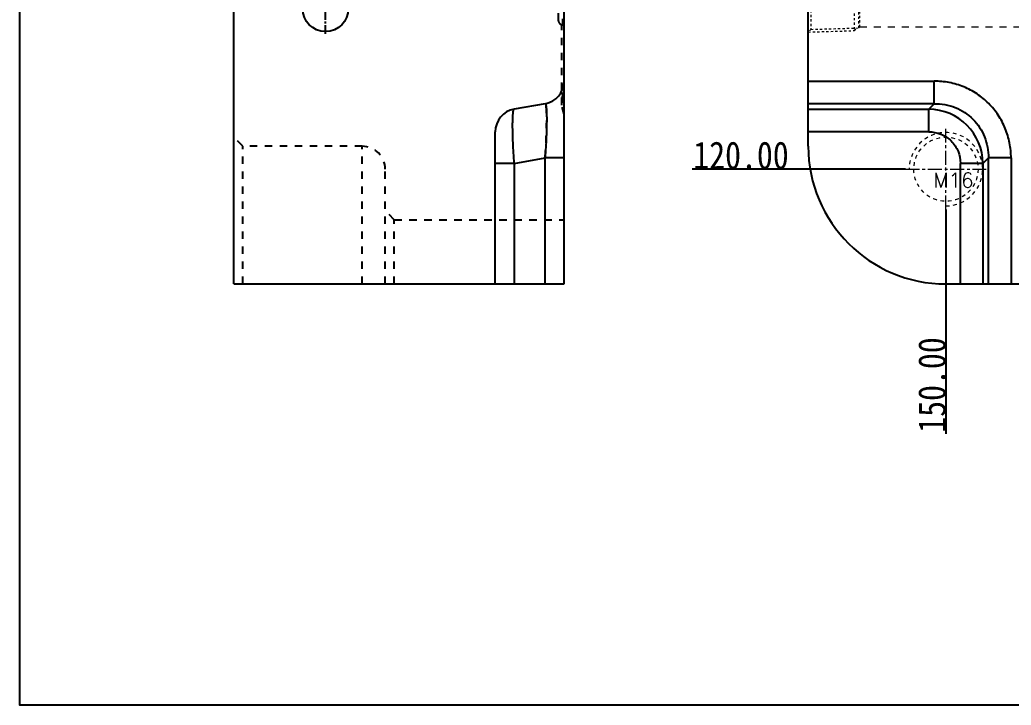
# Model space of a CAD drawing. Header units: millimetres. Extents: x 2667 to 4588, y -8940 to -2822.
# Drawn here: x 3146.8 to 3362.9, y -6478.5 to -6329.1 of the extents above; entities that cross this region are included whole.
import ezdxf

# ---------------------------------------------------------------- set-up
doc = ezdxf.new("R2010")
doc.units = ezdxf.units.MM
doc.header["$LTSCALE"] = 16.335
doc.header["$PDMODE"] = 3
doc.header["$PDSIZE"] = 8
doc.linetypes.add('CENTER', pattern=[0.6, 0.375, -0.075, 0.075, -0.075])
doc.linetypes.add('HIDDEN', pattern=[0.2, 0.1, -0.1])
doc.layers.get('0').update_dxf_attribs({"linetype": 'CONTINUOUS'})
doc.layers.get('Defpoints').update_dxf_attribs({"linetype": 'CONTINUOUS'})
for name, color, linetype, lineweight in [('cool', 153, 'HIDDEN', 9), ('dim', 82, 'CONTINUOUS', 9), ('screw', 33, 'CONTINUOUS', 13)]:
    doc.layers.add(name, color=color, linetype=linetype, lineweight=lineweight)
doc.layers.add('DEFAULT_2', color=8, linetype='HIDDEN')
doc.styles.get("Standard").update_dxf_attribs({"font": 'txt', "width": 0.85})
doc.styles.add('TXT', font='txt.shx', dxfattribs={"bigfont": 'gbcbig.shx'})
doc.dimstyles.new('mold', dxfattribs={"dimtxt": 10, "dimasz": 5, "dimexe": 0, "dimexo": 0, "dimgap": 0, "dimtad": 1, "dimzin": 1, "dimdsep": 46, "dimtxsty": 'Standard', "dimcen": 0, "dimclrd": 4, "dimclre": 4, "dimclrt": 6, "dimazin": 0, "dimtfac": 1, "dimtofl": 0, "dimtmove": 0, "dimatfit": 3, "dimfxl": 0, "dimarcsym": 0})

# ---------------------------------------------------------------- blocks, each defined once
blk = doc.blocks.new('screw_m16_g')
at = {"layer": 'screw', "color": 1, "linetype": 'CENTER', "ltscale": 0.497582}
for p, q in [((0, -8.8), (0, 8.8)), ((-8.8, 0), (8.8, 0))]:
    blk.add_line(p, q, dxfattribs=at)
at = {"layer": 'screw', "color": 33, "linetype": 'HIDDEN', "ltscale": 0.497582}
blk.add_circle((0, 0), 7, dxfattribs=at)
at = {"layer": 'screw', "color": 92, "linetype": 'HIDDEN', "ltscale": 0.497582}
blk.add_arc((0, 0), 8, 270, 180, dxfattribs=at)
at = {"layer": 'screw', "color": 6, "style": 'TXT'}
blk.add_text('M16', height=3.2, dxfattribs=at).set_placement((-2.72, -4))
blk = doc.blocks.new('cool_jt_f11')
at = {"layer": 'cool', "ltscale": 0.3}
for p, q in [((0, 5.11), (0.58, 4.53)), ((0, 5.11), (10, 4.8)), ((0.58, 4.53), (0.58, -4.53)), ((11, 4.21), (0.58, 4.53)), ((0.58, 4.53), (11, 4.21)), ((10, 4.8), (10.58, 4.22)), ((10, 4.8), (10, -4.8)), ((11.21, 4), (11, 4.21)), ((11, -4.21), (11, 4.21)), ((11.21, -4), (11.21, 4)), ((0.58, -4.53), (11, -4.21)), ((10, -4.8), (10.58, -4.22)), ((11, -4.21), (11.21, -4)), ((0.58, -4.53), (0, -5.11)), ((0, -5.11), (10, -4.8))]:
    blk.add_line(p, q, dxfattribs=at)
blk = doc.blocks.new('02')
at = {"layer": 'cool', "ltscale": 0.932966}
blk.add_line((2818.68, 2886.51), (3156.26, 2886.51), dxfattribs=at)
blk.add_blockref('cool_jt_f11', (2807.47, 2890.51), dxfattribs=at)
blk = doc.blocks.new('*D406')
at = {"layer": 'Defpoints', "color": 0}
for p in [(3498.67, -6241.68), (3314.63, -6361.68), (3339.87, -6361.68)]:
    blk.add_point(p, dxfattribs=at)
at = {"layer": 'dim', "color": 4, "lineweight": -2}
blk.add_line((3339.87, -6361.68), (3293.38, -6361.68), dxfattribs=at)
at = {"layer": 'dim', "color": 6, "insert": (3304, -6358.68), "char_height": 6, "attachment_point": 5}
blk.add_mtext('120.00', dxfattribs=at)
blk = doc.blocks.new('*D400')
at = {"layer": 'Defpoints', "color": 0}
for p in [(3498.67, -6241.68), (3348.67, -6370.48), (3348.67, -6398.08)]:
    blk.add_point(p, dxfattribs=at)
at = {"layer": 'dim', "color": 4, "lineweight": -2}
blk.add_line((3348.67, -6370.48), (3348.67, -6419.33), dxfattribs=at)
at = {"layer": 'dim', "color": 6, "insert": (3345.67, -6408.71), "char_height": 6, "attachment_point": 5, "rotation": 90}
blk.add_mtext('150.00', dxfattribs=at)

msp = doc.modelspace()

# ---------------------------------------------------------------- linework, layer by layer
at = {"color": 7, "linetype": 'Continuous'}
for p, q in [((3193.436, -6386.677), (3193.436, -6096.677)), ((3265.436, -6386.677), (3265.436, -6096.677)), ((3318.666, -6356.677), (3318.666, -6126.677)), ((3318.666, -6342.482), (3346.12, -6342.482)), ((3346.12, -6347.406), (3346.12, -6342.482)), ((3261.305, -6347.406), (3254.568, -6348.594)), ((3346.12, -6347.406), (3318.666, -6347.406)), ((3318.666, -6348.594), (3344.932, -6348.594)), ((3346.12, -6347.406), (3344.932, -6348.594)), ((3344.932, -6353.518), (3344.932, -6348.594)), ((3250.436, -6386.677), (3250.436, -6353.518)), ((3344.932, -6353.518), (3318.666, -6353.518)), ((3254.568, -6360.411), (3261.305, -6359.224)), ((3265.436, -6359.224), (3261.305, -6359.224)), ((3261.305, -6386.677), (3261.305, -6359.224)), ((3356.749, -6360.411), (3357.937, -6359.224)), ((3357.937, -6386.677), (3357.937, -6359.224)), ((3362.861, -6359.224), (3357.937, -6359.224)), ((3362.861, -6359.224), (3362.861, -6386.677)), ((3254.568, -6360.411), (3250.436, -6360.411)), ((3254.568, -6360.411), (3254.568, -6386.677)), ((3351.825, -6386.677), (3351.825, -6360.411)), ((3356.749, -6360.411), (3351.825, -6360.411)), ((3356.749, -6360.411), (3356.749, -6386.677)), ((3193.436, -6386.677), (3265.436, -6386.677)), ((3348.666, -6386.677), (3464.373, -6386.677))]:
    msp.add_line(p, q, dxfattribs=at)
at = {"color": 1, "linetype": 'CENTER', "ltscale": 0.310989}
msp.add_line((3213.436, -6332.177), (3213.436, -6321.177), dxfattribs=at)
msp.add_lwpolyline([(3146.803, -6031.143), (3757.963, -6031.143), (3757.963, -6478.482), (3146.803, -6478.482)], close=True)
msp.add_circle((3213.436, -6326.677), 5)
at = {"color": 7, "linetype": 'Continuous'}
for centre, radius, start, end in [((3260.436, -6342.482), 5, 280, 0), ((3255.436, -6353.518), 5, 100, 180), ((3344.796, -6360.547), 11.954, 0.65223, 89.34777), ((3348.666, -6356.677), 30, 180, 270)]:
    msp.add_arc(centre, radius, start, end, dxfattribs=at)
for points, knots in [([(3362.861, -6359.224), (3362.861, -6358.128), (3362.651, -6355.931), (3361.707, -6352.762), (3360.16, -6349.838), (3358.066, -6347.277), (3355.505, -6345.183), (3352.581, -6343.636), (3349.412, -6342.692), (3347.215, -6342.482), (3346.12, -6342.482)], [0, 0, 0, 0, 0.1249937, 0.250017, 0.3750078, 0.500005, 0.6250015, 0.7499911, 0.8750098, 1, 1, 1, 1]), ([(3254.568, -6360.411), (3254.515, -6359.647), (3254.42, -6358.148), (3254.312, -6355.971), (3254.245, -6353.962), (3254.22, -6352.199), (3254.237, -6350.749), (3254.287, -6349.759), (3254.354, -6349.167), (3254.412, -6348.874), (3254.466, -6348.691), (3254.534, -6348.6), (3254.568, -6348.594)], [0, 0, 0, 0, 0.1933244, 0.3791942, 0.5503845, 0.7006232, 0.8242098, 0.9166663, 0.9502414, 0.9750726, 0.9912754, 1, 1, 1, 1]), ([(3261.305, -6347.406), (3261.318, -6347.404), (3261.35, -6347.411), (3261.387, -6347.453), (3261.421, -6347.518), (3261.453, -6347.611), (3261.483, -6347.73), (3261.523, -6347.944), (3261.564, -6348.281), (3261.6, -6348.765), (3261.627, -6349.353), (3261.643, -6350.038), (3261.65, -6351.127), (3261.627, -6352.675), (3261.56, -6354.71), (3261.452, -6356.923), (3261.358, -6358.447), (3261.305, -6359.224)], [0, 0, 0, 0, 0.0033405, 0.0076436, 0.0137275, 0.021884, 0.0322248, 0.0447988, 0.0767202, 0.1176457, 0.167205, 0.2249268, 0.2903265, 0.4417295, 0.6151489, 0.8037021, 1, 1, 1, 1]), ([(3346.12, -6347.406), (3347.669, -6347.387), (3350.805, -6347.947), (3354.785, -6350.558), (3357.396, -6354.538), (3357.956, -6357.674), (3357.937, -6359.224)], [0, 0, 0, 0, 0.2506798, 0.4999996, 0.7493194, 1, 1, 1, 1]), ([(3344.932, -6353.518), (3345.831, -6353.518), (3347.647, -6353.867), (3349.947, -6355.396), (3351.476, -6357.696), (3351.825, -6359.512), (3351.825, -6360.411)], [0, 0, 0, 0, 0.2504166, 0.4999994, 0.7495822, 1, 1, 1, 1])]:
    msp.add_open_spline(points, degree=3, knots=knots, dxfattribs=at)
at = {"layer": 'DEFAULT_2', "color": 8, "linetype": 'HIDDEN'}
for p, q in [((3264.214, -6329.314), (3264.214, -6313.486)), ((3265.114, -6328.934), (3265.114, -6330.202)), ((3264.936, -6347.715), (3264.936, -6330.194)), ((3265.435, -6330.2), (3265.114, -6330.202)), ((3265.114, -6330.202), (3265.271, -6330.201)), ((3265.114, -6330.212), (3265.436, -6330.212)), ((3265.271, -6330.201), (3265.435, -6330.2)), ((3265.436, -6346.563), (3264.936, -6344.563)), ((3265.436, -6347.312), (3264.936, -6345.312)), ((3265.436, -6349.715), (3264.936, -6347.715)), ((3195.436, -6356.677), (3193.436, -6354.677)), ((3195.436, -6386.677), (3195.436, -6356.677)), ((3221.436, -6356.677), (3195.436, -6356.677)), ((3221.436, -6386.677), (3221.436, -6356.677)), ((3226.436, -6386.677), (3226.436, -6361.679)), ((3228.436, -6372.677), (3226.436, -6370.677)), ((3228.436, -6372.677), (3265.436, -6372.677)), ((3228.436, -6386.677), (3228.436, -6372.677))]:
    msp.add_line(p, q, dxfattribs=at)
for centre, radius, start, end in [((3265.108, -6329.308), 0.894, 180, 270.34806), ((3221.436, -6361.677), 5, 0, 90)]:
    msp.add_arc(centre, radius, start, end, dxfattribs=at)
msp.add_open_spline([(3261.305, -6359.224), (3261.358, -6358.447), (3261.452, -6356.923), (3261.56, -6354.71), (3261.627, -6352.675), (3261.65, -6351.127), (3261.643, -6350.038), (3261.627, -6349.353), (3261.6, -6348.765), (3261.564, -6348.281), (3261.523, -6347.944), (3261.483, -6347.73), (3261.453, -6347.611), (3261.421, -6347.518), (3261.387, -6347.453), (3261.35, -6347.411), (3261.318, -6347.404), (3261.305, -6347.406)], degree=3, knots=[0, 0, 0, 0, 0.1962936, 0.3848497, 0.5582702, 0.7096726, 0.7750722, 0.832794, 0.8823535, 0.9232793, 0.9552008, 0.9677748, 0.9781157, 0.9862722, 0.9923562, 0.9966593, 1, 1, 1, 1], dxfattribs=at)

# ---------------------------------------------------------------- block references
msp.add_blockref('02', (511.201, -9217.184))
at = {"layer": 'screw'}
msp.add_blockref('screw_m16_g', (3348.666, -6361.677), dxfattribs=at)

# ---------------------------------------------------------------- dimensions: what is measured, and where the dimension line sits
at = {"layer": 'dim'}
for feature_location, offset, dtype, picture, middle in [((3339.866, -6361.677), (-25.239, 0), 0, '*D406', (3304.002, -6358.677)), ((3348.666, -6370.477), (0, -27.607), 1, '*D400', (3345.666, -6408.71))]:
    dim = msp.add_ordinate_dim(feature_location=feature_location, offset=offset, dtype=dtype, origin=(3498.666, -6241.677), dimstyle='mold', override={"dimtxt": 6, "dimasz": 2}, dxfattribs=at)
    dim.commit()
    dim.dimension.update_dxf_attribs({"geometry": picture, "text_midpoint": middle})

doc.saveas('drawing.dxf')
